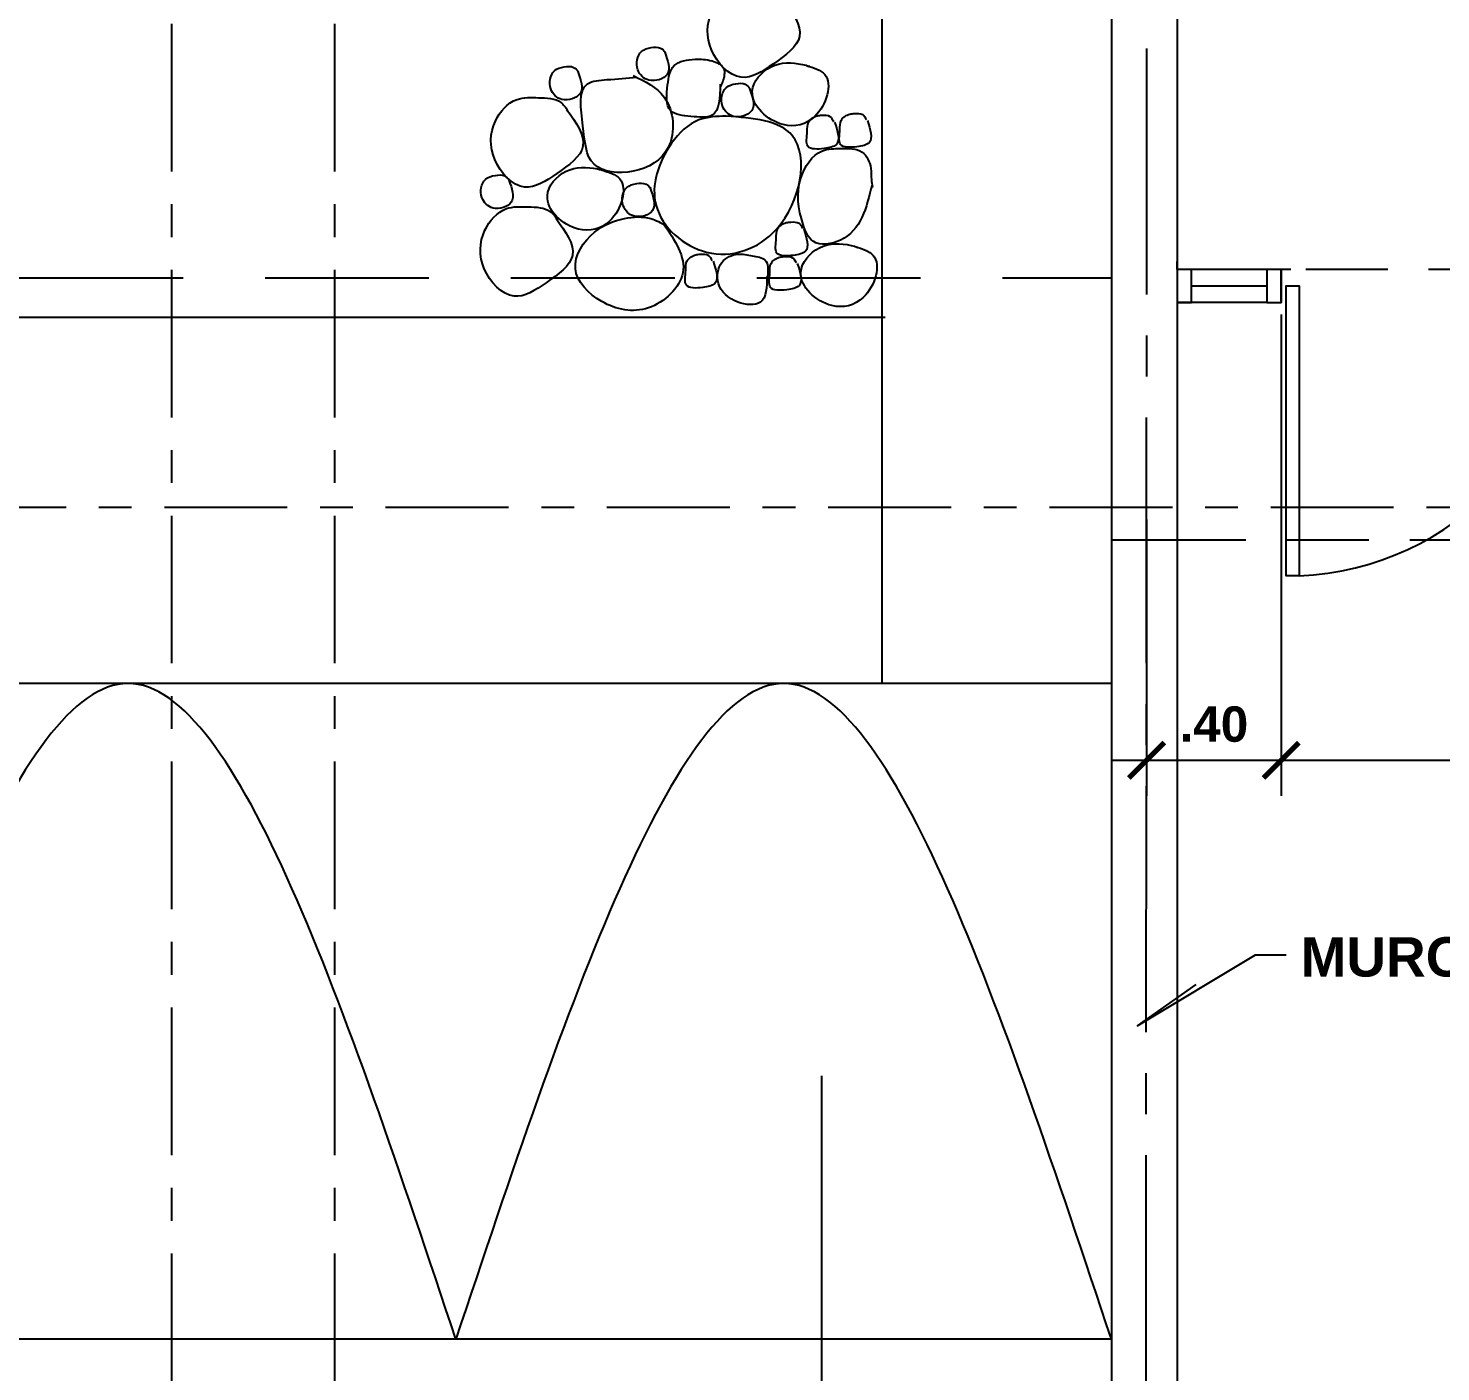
# Model space of a CAD drawing. Extents: x 504.5 to 598.6, y 648.3 to 688.4.
# Drawn here: x 515.812 to 520.121, y 653.928 to 658.025 of the extents above; entities that cross this region are included whole.
import ezdxf

# ---------------------------------------------------------------- set-up
doc = ezdxf.new("R2010")
doc.units = 0
doc.header["$MEASUREMENT"] = 0
doc.linetypes.add('CENTER2', pattern=[1.125, 0.75, -0.125, 0.125, -0.125])
doc.linetypes.add('HIDDEN', pattern=[0.375, 0.25, -0.125])
doc.layers.get('0').update_dxf_attribs({"linetype": 'CONTINUOUS'})
doc.layers.get('DEFPOINTS').update_dxf_attribs({"linetype": 'CONTINUOUS'})
for name, color, linetype in [('1', 6, 'CONTINUOUS'), ('2', 1, 'CONTINUOUS'), ('6', 7, 'CONTINUOUS'), ('EJES', 6, 'CENTER2'), ('MUEBLES', 1, 'CONTINUOUS'), ('murosbajos', 3, 'CONTINUOUS'), ('paredes', 2, 'CONTINUOUS'), ('PROYECCIONES', 6, 'HIDDEN'), ('PUERTAS', 1, 'CONTINUOUS'), ('talud', 5, 'CONTINUOUS'), ('texturas', 6, 'CONTINUOUS'), ('ventana', 1, 'CONTINUOUS')]:
    doc.layers.add(name, color=color, linetype=linetype)
doc.styles.add('ALR4', font='sanssb__.ttf')
doc.dimstyles.new('1-50', dxfattribs={"dimscale": 0.6, "dimtxt": 0.18, "dimasz": 0.18, "dimexe": 0.18, "dimexo": 0.0625, "dimgap": 0.09, "dimtad": 1, "dimzin": 4, "dimdsep": 46, "dimtxsty": 'Standard', "dimblk1": 'ARCHTICK', "dimblk2": 'ARCHTICK', "dimsah": 1, "dimcen": 0.09, "dimdle": 0.18, "dimclrd": 6, "dimclre": 6, "dimclrt": 1, "dimadec": 0, "dimazin": 0, "dimtfac": 1, "dimtofl": 0, "dimtmove": 0, "dimatfit": 3, "dimldrblk": 'ARCHTICK', "dimfxl": 1, "dimtolj": 1, "dimtzin": 4, "dimarcsym": 0})

# ---------------------------------------------------------------- blocks, each defined once
blk = doc.blocks.new('_ARCHTICK')
at = {"color": 0, "linetype": 'ByBlock', "const_width": 0.15}
blk.add_lwpolyline([(-0.5, -0.5), (0.5, 0.5)], dxfattribs=at)
blk = doc.blocks.new('*D163')
at = {"color": 6, "linetype": 'ByBlock', "transparency": 16777216}
blk.add_arc((523.0955, 652.4437), 0.4659, 45, 180, dxfattribs=at)
at = {"layer": 'DEFPOINTS', "color": 0, "linetype": 'ByBlock', "transparency": 16777216}
for p in [(524.9347, 654.2829), (523.0955, 652.9096), (519.4465, 652.4437), (523.0955, 652.4437), (523.0955, 652.4437)]:
    blk.add_point(p, dxfattribs=at)
at = {"color": 6, "linetype": 'ByBlock', "transparency": 16777216, "xscale": 0.108, "yscale": 0.108, "zscale": 0.108}
for p, rotation in [((523.4249, 652.7732), 314.9999999999949), ((522.6295, 652.4437), 269.9999999999902)]:
    blk.add_blockref('_ARCHTICK', p, dxfattribs=dict(at, rotation=rotation))
at = {"color": 1, "linetype": 'ByBlock', "transparency": 16777216, "insert": (522.8751, 652.9757), "char_height": 0.108, "attachment_point": 5, "rotation": 22.5, "style": 'ALR4'}
blk.add_mtext('\\A1;135.00°', dxfattribs=at)
blk = doc.blocks.new('*D165')
at = {"color": 6, "linetype": 'ByBlock', "transparency": 16777216}
for p, q in [((519.6342, 657.1516), (519.6342, 655.6844)), ((519.2237, 656.5266), (519.2237, 655.6844)), ((519.1157, 655.7924), (519.7422, 655.7924))]:
    blk.add_line(p, q, dxfattribs=at)
at = {"layer": 'DEFPOINTS', "color": 0, "linetype": 'ByBlock', "transparency": 16777216}
for p in [(519.6342, 657.1891), (519.2237, 656.5641), (519.6342, 655.7924)]:
    blk.add_point(p, dxfattribs=at)
at = {"color": 6, "linetype": 'ByBlock', "transparency": 16777216, "xscale": 0.108, "yscale": 0.108, "zscale": 0.108, "rotation": 180}
blk.add_blockref('_ARCHTICK', (519.2237, 655.7924), dxfattribs=at)
at = {"color": 6, "linetype": 'ByBlock', "transparency": 16777216, "xscale": 0.108, "yscale": 0.108, "zscale": 0.108}
blk.add_blockref('_ARCHTICK', (519.6342, 655.7924), dxfattribs=at)
at = {"color": 1, "linetype": 'ByBlock', "transparency": 16777216, "insert": (519.429, 655.9021), "char_height": 0.108, "attachment_point": 5, "style": 'ALR4'}
blk.add_mtext('\\A1;.40', dxfattribs=at)
blk = doc.blocks.new('*D166')
at = {"color": 6, "linetype": 'ByBlock', "transparency": 16777216}
for p, q in [((521.5403, 656.5266), (521.5403, 655.6844)), ((519.5262, 655.7924), (521.6483, 655.7924))]:
    blk.add_line(p, q, dxfattribs=at)
at = {"layer": 'DEFPOINTS', "color": 0, "linetype": 'ByBlock', "transparency": 16777216}
for p in [(519.6342, 657.1891), (521.5403, 656.5641), (521.5403, 655.7924)]:
    blk.add_point(p, dxfattribs=at)
at = {"color": 6, "linetype": 'ByBlock', "transparency": 16777216, "xscale": 0.108, "yscale": 0.108, "zscale": 0.108, "rotation": 180}
blk.add_blockref('_ARCHTICK', (519.6342, 655.7924), dxfattribs=at)
at = {"color": 6, "linetype": 'ByBlock', "transparency": 16777216, "xscale": 0.108, "yscale": 0.108, "zscale": 0.108}
blk.add_blockref('_ARCHTICK', (521.5403, 655.7924), dxfattribs=at)
at = {"color": 1, "linetype": 'ByBlock', "transparency": 16777216, "insert": (520.5873, 655.9021), "char_height": 0.108, "attachment_point": 5, "style": 'ALR4'}
blk.add_mtext('\\A1;1.90', dxfattribs=at)
blk = doc.blocks.new('*D250')
at = {"color": 6, "linetype": 'ByBlock', "transparency": 16777216}
blk.add_arc((516.2495, 661.9457), 0.7871, 270, 315, dxfattribs=at)
at = {"layer": 'DEFPOINTS', "color": 0, "linetype": 'ByBlock', "transparency": 16777216}
for p in [(516.2495, 683.009), (516.1665, 662.0287), (516.4533, 661.1854), (519.1165, 659.0787), (516.2495, 649.3383)]:
    blk.add_point(p, dxfattribs=at)
at = {"color": 6, "linetype": 'ByBlock', "transparency": 16777216, "xscale": 0.108, "yscale": 0.108, "zscale": 0.108}
for p, rotation in [((516.8061, 661.3891), 44.99999999999377), ((516.2495, 661.1586), 180.0000000000004)]:
    blk.add_blockref('_ARCHTICK', p, dxfattribs=dict(at, rotation=rotation))
at = {"color": 1, "linetype": 'ByBlock', "transparency": 16777216, "insert": (516.5087, 661.32), "char_height": 0.108, "attachment_point": 5, "rotation": 22.5, "style": 'ALR4'}
blk.add_mtext('\\A1;45.00°', dxfattribs=at)

msp = doc.modelspace()

# ---------------------------------------------------------------- linework, layer by layer
at = {"layer": '1'}
for points in [[(518.1866, 657.911), (518.2418, 657.8843), (518.2115, 657.7561), (518.1153, 657.7312), (518.0209, 657.8327), (518.0779, 657.9075), (518.1741, 657.9146), (518.1955, 657.9092)], [(518.012, 657.8416), (518.0191, 657.7739), (517.9639, 657.7561), (517.93, 657.7882), (517.9407, 657.8434), (517.971, 657.8558), (517.9995, 657.8541), (518.0138, 657.8416)], [(517.941, 657.7571), (518.1427, 657.6978), (518.0953, 657.4131), (517.8816, 657.342), (517.7273, 657.4843), (517.7748, 657.6741), (517.8579, 657.7453), (517.941, 657.7571)], [(517.5613, 657.5924), (517.6165, 657.5656), (517.5862, 657.4375), (517.49, 657.4125), (517.3956, 657.514), (517.4526, 657.5888), (517.5488, 657.5959), (517.5702, 657.5906)], [(517.4223, 657.4446), (517.4722, 657.3324), (517.392, 657.2488), (517.294, 657.2078), (517.2032, 657.2915), (517.205, 657.409), (517.2709, 657.4749), (517.3368, 657.4802), (517.4045, 657.4659), (517.4259, 657.441)], [(517.7501, 657.4286), (517.8089, 657.279), (517.7038, 657.1722), (517.5613, 657.1918), (517.4811, 657.2915), (517.5399, 657.4036), (517.6307, 657.4446), (517.7109, 657.4446), (517.7572, 657.4232)]]:
    msp.add_spline(points, degree=3, dxfattribs=at)
at = {"layer": '2'}
for points in [[(518.4259, 657.1433), (511.221, 657.1433), (511.221, 676.5107), (513.5826, 676.5107)], [(519.6498, 655.1984), (519.5548, 655.1984), (519.1958, 654.9821), (519.3753, 655.1087)]]:
    msp.add_lwpolyline(points, dxfattribs=at)
for points in [[(518.1153, 658.1122), (518.1652, 658), (518.085, 657.9164), (517.987, 657.8754), (517.8962, 657.9591), (517.898, 658.0766), (517.9639, 658.1425), (518.0298, 658.1478), (518.0975, 658.1336), (518.1189, 658.1086)], [(517.7537, 657.952), (517.7608, 657.8843), (517.7056, 657.8665), (517.6717, 657.8986), (517.6824, 657.9537), (517.7127, 657.9662), (517.7412, 657.9644), (517.7555, 657.952)], [(517.9229, 657.8541), (517.898, 657.7597), (517.8338, 657.7561), (517.7715, 657.7739), (517.7626, 657.8523), (517.7822, 657.911), (517.8463, 657.9306), (517.898, 657.9253), (517.9336, 657.9021), (517.9354, 657.8825), (517.9229, 657.8452)], [(517.4882, 657.8932), (517.4954, 657.8256), (517.4401, 657.8078), (517.4063, 657.8398), (517.417, 657.895), (517.4473, 657.9075), (517.4758, 657.9057), (517.49, 657.8932)], [(517.6575, 657.8808), (517.7519, 657.8149), (517.7644, 657.6618), (517.6575, 657.5888), (517.5381, 657.6102), (517.5043, 657.7277), (517.5185, 657.8558), (517.5773, 657.8683), (517.6682, 657.8754)], [(517.4544, 657.7775), (517.5043, 657.6653), (517.4241, 657.5817), (517.3261, 657.5407), (517.2353, 657.6244), (517.237, 657.7419), (517.303, 657.8078), (517.3689, 657.8131), (517.4366, 657.7989), (517.4579, 657.7739)], [(518.2721, 657.7383), (518.2774, 657.6707), (518.24, 657.6582), (518.1901, 657.6653), (518.1884, 657.7098), (518.1919, 657.7383), (518.2186, 657.7579), (518.2329, 657.7597), (518.2578, 657.7561), (518.2685, 657.7401)], [(518.3718, 657.7437), (518.3772, 657.676), (518.3398, 657.6636), (518.2899, 657.6707), (518.2881, 657.7152), (518.2917, 657.7437), (518.3184, 657.7633), (518.3327, 657.765), (518.3576, 657.7615), (518.3683, 657.7455)], [(518.3861, 657.5478), (518.2899, 657.3787), (518.2062, 657.3752), (518.1759, 657.4268), (518.1688, 657.5674), (518.2347, 657.6511), (518.2899, 657.6582), (518.3558, 657.6475), (518.3825, 657.5977), (518.3843, 657.5639), (518.3879, 657.5407)], [(517.278, 657.5621), (517.2851, 657.4944), (517.2299, 657.4766), (517.1961, 657.5087), (517.2068, 657.5639), (517.237, 657.5763), (517.2655, 657.5745), (517.2798, 657.5621)], [(517.7091, 657.5372), (517.7163, 657.4695), (517.661, 657.4517), (517.6272, 657.4838), (517.6379, 657.5389), (517.6682, 657.5514), (517.6967, 657.5496), (517.7109, 657.5372)], [(518.1777, 657.4125), (518.183, 657.3449), (518.1456, 657.3324), (518.0957, 657.3395), (518.0939, 657.3841), (518.0975, 657.4125), (518.1242, 657.4321), (518.1385, 657.4339), (518.1634, 657.4303), (518.1741, 657.4143)], [(518.3344, 657.3591), (518.3897, 657.3324), (518.3594, 657.2042), (518.2632, 657.1793), (518.1688, 657.2808), (518.2258, 657.3556), (518.322, 657.3627), (518.3433, 657.3574)], [(517.9015, 657.3146), (517.9069, 657.247), (517.8695, 657.2345), (517.8196, 657.2416), (517.8178, 657.2861), (517.8214, 657.3146), (517.8481, 657.3342), (517.8623, 657.336), (517.8873, 657.3324), (517.898, 657.3164)], [(518.0654, 657.2683), (518.0458, 657.19), (517.9764, 657.19), (517.9176, 657.247), (517.9283, 657.3111), (517.9764, 657.336), (518.0209, 657.3306), (518.0601, 657.3182), (518.0672, 657.2683)], [(518.1581, 657.3075), (518.1634, 657.2399), (518.126, 657.2274), (518.0761, 657.2345), (518.0743, 657.279), (518.0779, 657.3075), (518.1046, 657.3271), (518.1189, 657.3289), (518.1438, 657.3253), (518.1545, 657.3093)]]:
    msp.add_spline(points, degree=3, dxfattribs=at)
at = {"layer": '6'}
msp.add_line((518.2324, 654.8303), (518.2324, 648.9558), dxfattribs=at)
at = {"layer": 'EJES', "ltscale": 0.6}
for p, q in [((516.2495, 649.3383), (516.2495, 683.009)), ((516.7472, 649.3383), (516.7472, 683.009))]:
    msp.add_line(p, q, dxfattribs=at)
at = {"layer": 'EJES'}
msp.add_line((519.2193, 649.3383), (519.2399, 683.009), dxfattribs=at)
at = {"layer": 'EJES', "ltscale": 0.5}
msp.add_line((505.4273, 656.5641), (525.2276, 656.5641), dxfattribs=at)
at = {"layer": 'MUEBLES'}
msp.add_line((519.3165, 657.2891), (519.3165, 657.3141), dxfattribs=at)
msp.add_line((519.3165, 657.2891), (519.3165, 657.3141), dxfattribs=at)
for points in [[(519.3165, 657.2891), (519.3165, 657.1891), (519.3605, 657.1891), (519.3605, 657.2891)], [(519.5902, 657.2891), (519.5902, 657.1891), (519.6342, 657.1891), (519.6342, 657.2891)]]:
    msp.add_lwpolyline(points, close=True, dxfattribs=at)
at = {"layer": 'murosbajos'}
for p, q in [((519.1165, 656.4641), (519.1165, 650.7175)), ((519.3165, 656.4891), (519.3165, 650.7175))]:
    msp.add_line(p, q, dxfattribs=at)
at = {"layer": 'paredes'}
for p, q in [((519.1165, 659.1141), (519.1165, 656.4641)), ((519.3165, 659.1141), (519.3165, 656.4641)), ((519.3165, 656.4641), (519.1165, 656.4641))]:
    msp.add_line(p, q, dxfattribs=at)
at = {"layer": 'PROYECCIONES'}
for p, q in [((524.8342, 657.2891), (519.6342, 657.2891)), ((525.1519, 656.4641), (519.3165, 656.4641))]:
    msp.add_line(p, q, dxfattribs=at)
at = {"layer": 'PROYECCIONES', "color": 3, "ltscale": 2}
msp.add_line((513.5342, 657.2641), (519.1165, 657.2641), dxfattribs=at)
at = {"layer": 'PUERTAS'}
msp.add_lwpolyline([(519.6892, 656.355), (519.6492, 656.355), (519.6492, 657.2391), (519.6892, 657.2391)], close=True, dxfattribs=at)
msp.add_arc((519.6492, 657.2391), 0.885, 272.5905, 0, dxfattribs=at)
at = {"layer": 'talud'}
for p, q in [((519.1165, 656.0266), (509.8915, 656.0266)), ((519.1165, 654.0266), (507.8915, 654.0266))]:
    msp.add_line(p, q, dxfattribs=at)
at = {"layer": 'texturas', "color": 1}
msp.add_line((518.4165, 658.7887), (518.4165, 656.0266), dxfattribs=at)
at = {"layer": 'texturas'}
for points in [[(517.1165, 654.0266), (516.1165, 656.0266), (515.1165, 654.0266)], [(519.1165, 654.0266), (518.1165, 656.0266), (517.1165, 654.0266)]]:
    msp.add_spline(points, degree=3, dxfattribs=at)
at = {"layer": 'ventana'}
for p, q in [((519.6635, 657.2891), (519.3165, 657.2891)), ((519.6342, 657.2891), (519.6342, 657.1891)), ((519.5902, 657.1891), (519.3165, 657.1891))]:
    msp.add_line(p, q, dxfattribs=at)
at = {"layer": 'ventana', "color": 1}
msp.add_line((519.3605, 657.2391), (519.5902, 657.2391), dxfattribs=at)

# ---------------------------------------------------------------- texts
at = {"layer": '2', "style": 'ALR4'}
msp.add_text('MURO BAJO', height=0.12, dxfattribs=at).set_placement((519.6934, 655.1329))

# ---------------------------------------------------------------- dimensions: what is measured, and where the dimension line sits
at = {"layer": '2'}
for base, line1, line2, picture, middle in [((516.4533, 661.1854), ((516.1665, 662.0287), (519.1165, 659.0787)), ((516.2495, 649.3383), (516.2495, 683.009)), '*D250', (516.5087, 661.32)), ((523.0955, 652.9096), ((523.0955, 652.4437), (524.9347, 654.2829)), ((519.4465, 652.4437), (523.0955, 652.4437)), '*D163', (522.8751, 652.9757))]:
    dim = msp.add_angular_dim_2l(base=base, line1=line1, line2=line2, dimstyle='1-50', override={"dimtxsty": 'ALR4', "dimadec": 2, "dimazin": 1}, dxfattribs=at)
    dim.commit()
    dim.dimension.update_dxf_attribs({"geometry": picture, "text_midpoint": middle})
for base, p1, p2, text, override, picture, middle in [((519.6342, 655.7924), (519.2237, 656.5641), (519.6342, 657.1891), '.40', {"dimtxsty": 'ALR4'}, '*D165', (519.429, 655.9021)), ((521.5403, 655.7924), (519.6342, 657.1891), (521.5403, 656.5641), '1.90', {"dimtxsty": 'ALR4', "dimse1": 1, "dimtmove": 1}, '*D166', (520.5873, 655.9021))]:
    dim = msp.add_linear_dim(base=base, p1=p1, p2=p2, text=text, dimstyle='1-50', override=override, dxfattribs=at)
    dim.commit()
    dim.dimension.update_dxf_attribs({"geometry": picture, "text_midpoint": middle})

doc.saveas('drawing.dxf')
